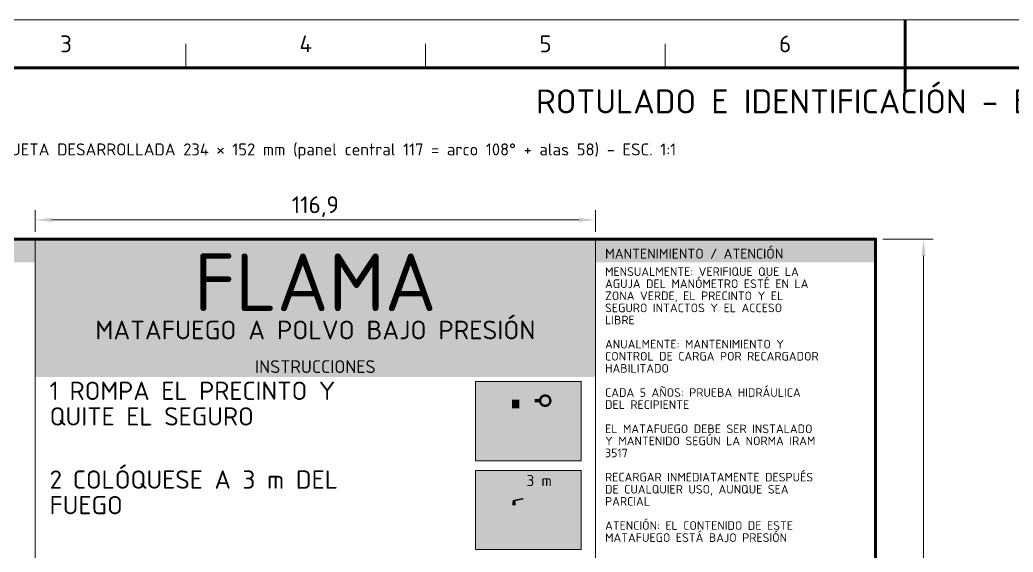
# Model space of a CAD drawing. Header units: millimetres. Extents: x 0 to 2382, y 0 to 420.
# Drawn here: x 1900.4 to 2107.6, y 309.1 to 420 of the extents above; entities that cross this region are included whole.
import ezdxf
from ezdxf.enums import TextEntityAlignment as Align

# ---------------------------------------------------------------- set-up
doc = ezdxf.new("R2010")
doc.units = ezdxf.units.MM
for name, color, linetype, lineweight in [('01-VISIBLE', 7, 'CONTINUOUS', 70), ('04-COTA', 3, 'CONTINUOUS', 18), ('06-TEXTO', 7, 'CONTINUOUS', 25), ('07-RECUADRO', 7, 'CONTINUOUS', 70), ('08-FINA', 5, 'CONTINUOUS', 18), ('13-GRAFICA', 30, 'CONTINUOUS', 18)]:
    doc.layers.add(name, color=color, linetype=linetype, lineweight=lineweight)
doc.styles.add('ISO3098', font='isocpeur.ttf')
doc.dimstyles.new('FLAMA-IRAM', dxfattribs={"dimtxt": 3.5, "dimasz": 3.5, "dimexe": 2, "dimexo": 1.5, "dimgap": 1, "dimtad": 1, "dimdec": 1, "dimtxsty": 'ISO3098', "dimblk": 'IRAM_FLECHA', "dimblk1": 'IRAM_FLECHA', "dimblk2": 'IRAM_FLECHA', "dimcen": 2.5, "dimclrd": 256, "dimclre": 256, "dimclrt": 256, "dimazin": 3, "dimtfac": 1, "dimtmove": 0, "dimatfit": 3, "dimlwd": 18, "dimlwe": 18})

# ---------------------------------------------------------------- blocks, each defined once
blk = doc.blocks.new('IRAM_FLECHA')
blk.add_solid([(0, 0), (-1, 0.125), (-1, -0.125)])

msp = doc.modelspace()

# ---------------------------------------------------------------- hatches: boundary and pattern name
at = {"layer": '13-GRAFICA', "true_color": 0xc81e2d}
h = msp.add_hatch(color=7, dxfattribs=at)
h.dxf.hatch_style = 1
h.paths.add_polyline_path([(1903.566, 369.441), (1903.566, 374.311), (1845.133, 374.311), (1845.133, 369.441)])
h = msp.add_hatch(color=7, dxfattribs=at)
h.dxf.hatch_style = 1
h.paths.add_polyline_path([(2020.434, 349.865), (2020.434, 374.311), (1903.566, 374.311), (1903.566, 349.865)])
h = msp.add_hatch(color=7, dxfattribs=at)
h.dxf.hatch_style = 1
h.paths.add_polyline_path([(2078.867, 369.441), (2078.867, 374.311), (2020.434, 374.311), (2020.434, 369.441)])
at = {"layer": '13-GRAFICA', "true_color": 0xffd200}
h = msp.add_hatch(color=7, dxfattribs=at)
h.dxf.hatch_style = 1
h.paths.add_polyline_path([(2020.434, 345.597), (2020.434, 349.865), (1903.566, 349.865), (1903.566, 345.597)])
at = {"layer": '13-GRAFICA', "true_color": 0xffffff}
h = msp.add_hatch(color=7, dxfattribs=at)
h.dxf.hatch_style = 1
h.paths.add_polyline_path([(2017.434, 328.097), (2017.434, 344.597), (1995.434, 344.597), (1995.434, 328.097)])
at = {"layer": '13-GRAFICA', "true_color": 0x191919}
h = msp.add_hatch(color=7, dxfattribs=at)
h.dxf.hatch_style = 1
h.paths.add_polyline_path([(2007.617, 342.293), (2007.649, 342.296), (2007.68, 342.295), (2007.711, 342.291), (2007.742, 342.283), (2007.772, 342.273), (2007.801, 342.26), (2007.828, 342.245), (2007.854, 342.226), (2007.878, 342.206), (2007.899, 342.183), (2007.919, 342.158), (2007.935, 342.131), (2007.949, 342.103), (2007.961, 342.073), (2007.969, 342.043), (2007.974, 342.011), (2007.976, 341.98), (2007.975, 341.948), (2007.971, 341.917), (2007.964, 341.886), (2007.954, 341.856), (2007.941, 341.828), (2007.925, 341.8), (2007.907, 341.774), (2007.886, 341.751), (2007.863, 341.729), (2007.838, 341.71), (2007.812, 341.693), (2007.783, 341.679), (2007.754, 341.668), (2007.723, 341.66), (2003.605, 340.759), (2003.574, 340.753), (2003.542, 340.751), (2003.511, 340.752), (2003.479, 340.756), (2003.449, 340.763), (2003.419, 340.773), (2003.39, 340.786), (2003.363, 340.802), (2003.337, 340.82), (2003.313, 340.841), (2003.291, 340.864), (2003.272, 340.889), (2003.255, 340.916), (2003.241, 340.944), (2003.23, 340.974), (2003.222, 341.004), (2003.217, 341.035), (2003.215, 341.067), (2003.215, 341.098), (2003.22, 341.13), (2003.227, 341.16), (2003.237, 341.19), (2003.25, 341.219), (2003.265, 341.247), (2003.284, 341.272), (2003.304, 341.296), (2003.327, 341.318), (2003.352, 341.337), (2003.379, 341.354), (2003.407, 341.368), (2003.437, 341.379), (2003.467, 341.387), (2007.586, 342.288)])
h = msp.add_hatch(color=7, dxfattribs=at)
h.dxf.hatch_style = 1
h.paths.add_polyline_path([(2009.22, 341.735), (2009.331, 341.801), (2009.448, 341.857), (2009.57, 341.901), (2009.696, 341.932), (2009.824, 341.951), (2009.954, 341.957), (2010.083, 341.951), (2010.211, 341.932), (2010.337, 341.901), (2010.459, 341.857), (2010.576, 341.801), (2010.687, 341.735), (2010.779, 341.667), (2010.779, 340.637), (2010.775, 340.718), (2010.763, 340.798), (2010.743, 340.877), (2010.716, 340.953), (2010.681, 341.026), (2010.64, 341.096), (2010.591, 341.161), (2010.537, 341.221), (2010.477, 341.275), (2010.412, 341.323), (2010.343, 341.365), (2010.269, 341.4), (2010.193, 341.427), (2010.115, 341.446), (2010.034, 341.458), (2009.954, 341.462), (2009.873, 341.458), (2009.793, 341.446), (2009.714, 341.427), (2009.638, 341.4), (2009.565, 341.365), (2009.495, 341.323), (2009.43, 341.275), (2009.37, 341.221), (2009.316, 341.161), (2009.268, 341.096), (2009.226, 341.026), (2009.191, 340.953), (2009.164, 340.877), (2009.144, 340.798), (2009.133, 340.718), (2009.129, 340.637), (2009.129, 341.667)])
at = {"layer": '13-GRAFICA', "true_color": 0xcba23e}
h = msp.add_hatch(color=7, dxfattribs=at)
h.dxf.hatch_style = 1
h.paths.add_polyline_path([(2003.021, 339.014), (2003.021, 340.816), (2004.566, 340.816), (2004.566, 339.014)])
at = {"layer": '13-GRAFICA', "true_color": 0x191919}
h = msp.add_hatch(color=7, dxfattribs=at)
h.dxf.hatch_style = 1
h.paths.add_polyline_path([(2007.014, 339.565), (2007.043, 339.55), (2007.07, 339.533), (2007.095, 339.512), (2007.118, 339.49), (2007.139, 339.465), (2007.157, 339.438), (2007.173, 339.41), (2007.185, 339.38), (2007.194, 339.35), (2007.201, 339.318), (2007.204, 339.286), (2007.461, 333.623), (2007.461, 333.591), (2007.458, 333.56), (2007.452, 333.529), (2007.442, 333.499), (2007.43, 333.47), (2007.415, 333.442), (2007.398, 333.416), (2007.377, 333.391), (2007.355, 333.369), (2007.331, 333.349), (2007.304, 333.332), (2007.276, 333.317), (2007.247, 333.305), (2007.217, 333.296), (2007.186, 333.29), (2007.154, 333.287), (2007.123, 333.287), (2007.091, 333.29), (2007.061, 333.297), (2007.03, 333.306), (2007.001, 333.318), (2006.973, 333.333), (2006.947, 333.351), (2006.923, 333.371), (2006.901, 333.393), (2006.881, 333.418), (2006.863, 333.444), (2006.848, 333.472), (2006.836, 333.501), (2006.827, 333.531), (2006.821, 333.562), (2006.818, 333.594), (2006.571, 339.036), (2004.464, 339.738), (2004.435, 339.75), (2004.406, 339.764), (2004.38, 339.781), (2004.355, 339.8), (2004.332, 339.822), (2004.312, 339.846), (2004.294, 339.872), (2004.278, 339.899), (2004.265, 339.928), (2004.255, 339.958), (2004.249, 339.989), (2004.245, 340.021), (2004.244, 340.052), (2004.247, 340.084), (2004.252, 340.115), (2004.261, 340.145), (2004.272, 340.175), (2004.286, 340.203), (2004.303, 340.229), (2004.323, 340.254), (2004.345, 340.277), (2004.369, 340.298), (2004.394, 340.316), (2004.422, 340.331), (2004.451, 340.344), (2004.481, 340.354), (2004.512, 340.361), (2004.543, 340.364), (2004.575, 340.365), (2004.606, 340.363), (2004.637, 340.357), (2004.668, 340.349), (2006.984, 339.576)])
at = {"layer": '13-GRAFICA', "true_color": 0xffd200}
h = msp.add_hatch(color=7, dxfattribs=at)
h.dxf.hatch_style = 1
h.paths.add_polyline_path([(2007.754, 340.307), (2007.754, 340.967), (2009.074, 340.967), (2009.074, 340.307)])
at = {"layer": '13-GRAFICA', "true_color": 0x191919}
h = msp.add_hatch(color=7, dxfattribs=at)
h.dxf.hatch_style = 1
h.paths.add_polyline_path([(2009.116, 339.617), (2009.02, 339.704), (2008.933, 339.8), (2008.856, 339.904), (2008.789, 340.015), (2008.734, 340.132), (2008.69, 340.254), (2008.659, 340.38), (2008.64, 340.508), (2008.634, 340.637), (2008.64, 340.767), (2008.659, 340.895), (2008.69, 341.021), (2008.734, 341.142), (2008.789, 341.26), (2008.856, 341.371), (2008.933, 341.475), (2009.02, 341.571), (2009.116, 341.658), (2009.129, 341.667), (2009.129, 340.637), (2009.129, 339.608)])
h = msp.add_hatch(color=7, dxfattribs=at)
h.dxf.hatch_style = 1
h.paths.add_polyline_path([(2010.687, 339.54), (2010.576, 339.473), (2010.459, 339.418), (2010.337, 339.374), (2010.211, 339.343), (2010.083, 339.324), (2009.954, 339.317), (2009.824, 339.324), (2009.696, 339.343), (2009.57, 339.374), (2009.448, 339.418), (2009.331, 339.473), (2009.22, 339.54), (2009.129, 339.608), (2009.129, 340.637), (2009.133, 340.556), (2009.144, 340.476), (2009.164, 340.398), (2009.191, 340.322), (2009.226, 340.248), (2009.268, 340.179), (2009.316, 340.114), (2009.37, 340.054), (2009.43, 340), (2009.495, 339.951), (2009.565, 339.91), (2009.638, 339.875), (2009.714, 339.848), (2009.793, 339.828), (2009.873, 339.816), (2009.954, 339.812), (2010.034, 339.816), (2010.115, 339.828), (2010.193, 339.848), (2010.269, 339.875), (2010.343, 339.91), (2010.412, 339.951), (2010.477, 340), (2010.537, 340.054), (2010.591, 340.114), (2010.64, 340.179), (2010.681, 340.248), (2010.716, 340.322), (2010.743, 340.398), (2010.763, 340.476), (2010.775, 340.556), (2010.779, 340.637), (2010.779, 339.608)])
h = msp.add_hatch(color=7, dxfattribs=at)
h.dxf.hatch_style = 1
h.paths.add_polyline_path([(2011.217, 340.254), (2011.173, 340.132), (2011.118, 340.015), (2011.051, 339.904), (2010.974, 339.8), (2010.887, 339.704), (2010.791, 339.617), (2010.779, 339.608), (2010.779, 340.637), (2010.779, 341.667), (2010.791, 341.658), (2010.887, 341.571), (2010.974, 341.475), (2011.051, 341.371), (2011.118, 341.26), (2011.173, 341.142), (2011.217, 341.021), (2011.248, 340.895), (2011.267, 340.767), (2011.274, 340.637), (2011.267, 340.508), (2011.248, 340.38)])
at = {"layer": '13-GRAFICA', "true_color": 0xc81e2d}
h = msp.add_hatch(color=7, dxfattribs=at)
h.dxf.hatch_style = 1
h.paths.add_polyline_path([(2011.685, 340.35), (2011.657, 340.354), (2011.63, 340.361), (2011.603, 340.371), (2011.578, 340.383), (2011.553, 340.397), (2011.53, 340.414), (2011.509, 340.433), (2011.49, 340.454), (2011.474, 340.477), (2011.459, 340.501), (2011.447, 340.527), (2011.437, 340.554), (2011.43, 340.581), (2011.426, 340.609), (2011.425, 340.637), (2011.426, 340.666), (2011.43, 340.694), (2011.437, 340.721), (2011.447, 340.748), (2011.459, 340.773), (2011.474, 340.798), (2011.49, 340.821), (2011.509, 340.842), (2011.53, 340.861), (2011.553, 340.877), (2011.578, 340.892), (2011.603, 340.904), (2011.63, 340.914), (2011.657, 340.921), (2011.685, 340.925), (2011.714, 340.926), (2014.794, 340.926), (2014.794, 341.462), (2016.114, 340.637), (2014.794, 339.812), (2014.794, 340.349), (2011.714, 340.349)])
at = {"layer": '13-GRAFICA', "true_color": 0xb21820}
h = msp.add_hatch(color=7, dxfattribs=at)
h.dxf.hatch_style = 1
h.paths.add_polyline_path([(2001.606, 329.747), (2001.606, 337.727), (2001.616, 337.877), (2001.648, 338.026), (2001.7, 338.171), (2001.772, 338.313), (2001.864, 338.449), (2001.974, 338.578), (2002.102, 338.698), (2002.247, 338.81), (2002.406, 338.911), (2002.578, 339), (2002.762, 339.077), (2002.956, 339.142), (2003.159, 339.192), (2003.367, 339.229), (2003.579, 339.251), (2003.794, 339.258), (2004.008, 339.251), (2004.22, 339.229), (2004.429, 339.192), (2004.631, 339.142), (2004.825, 339.077), (2005.009, 339), (2005.182, 338.911), (2005.341, 338.81), (2005.485, 338.698), (2005.613, 338.578), (2005.723, 338.449), (2005.815, 338.313), (2005.887, 338.171), (2005.939, 338.026), (2005.971, 337.877), (2005.982, 337.727), (2005.982, 329.747)])
at = {"layer": '13-GRAFICA', "true_color": 0xffffff}
h = msp.add_hatch(color=7, dxfattribs=at)
h.dxf.hatch_style = 1
h.paths.add_polyline_path([(2017.434, 309.597), (2017.434, 326.097), (1995.434, 326.097), (1995.434, 309.597)])
at = {"layer": '13-GRAFICA', "true_color": 0x191919}
h = msp.add_hatch(color=7, dxfattribs=at)
h.dxf.hatch_style = 1
h.paths.add_polyline_path([(2000.443, 311.288), (2000.444, 311.238), (2000.441, 311.187), (2000.432, 311.137), (2000.419, 311.089), (2000.401, 311.041), (2000.379, 310.996), (2000.352, 310.953), (2000.321, 310.913), (2000.286, 310.876), (2000.248, 310.843), (2000.207, 310.814), (2000.163, 310.789), (2000.117, 310.768), (2000.069, 310.752), (2000.02, 310.741), (1999.97, 310.734), (1999.919, 310.733), (1999.869, 310.736), (1999.819, 310.744), (1999.771, 310.758), (1999.723, 310.776), (1999.678, 310.798), (1999.635, 310.825), (1999.595, 310.856), (1999.558, 310.89), (1999.525, 310.928), (1999.496, 310.97), (1999.471, 311.013), (1999.45, 311.059), (1999.434, 311.107), (1998.321, 315.044), (1997.472, 311.138), (1997.459, 311.089), (1997.441, 311.042), (1997.419, 310.997), (1997.392, 310.954), (1997.361, 310.914), (1997.327, 310.877), (1997.289, 310.844), (1997.248, 310.814), (1997.204, 310.789), (1997.158, 310.768), (1997.11, 310.752), (1997.061, 310.741), (1997.011, 310.734), (1996.96, 310.733), (1996.91, 310.736), (1996.86, 310.744), (1996.811, 310.757), (1996.764, 310.775), (1996.719, 310.798), (1996.676, 310.824), (1996.636, 310.855), (1996.599, 310.89), (1996.566, 310.928), (1996.536, 310.969), (1996.511, 311.013), (1996.49, 311.059), (1996.474, 311.107), (1996.463, 311.156), (1996.456, 311.206), (1996.455, 311.256), (1996.458, 311.307), (1996.466, 311.357), (1997.65, 316.803), (1997.646, 316.81), (1997.613, 316.871), (1997.587, 316.936), (1997.568, 317.002), (1997.555, 317.07), (1997.549, 317.14), (1997.55, 317.209), (1997.807, 321.585), (1997.814, 321.654), (1997.829, 321.722), (1997.849, 321.788), (1997.877, 321.852), (1997.91, 321.913), (1997.949, 321.97), (1997.994, 322.024), (1998.043, 322.072), (1998.097, 322.116), (1998.156, 322.154), (1998.217, 322.186), (1998.22, 322.187), (1998.172, 322.231), (1998.104, 322.306), (1998.044, 322.387), (1997.992, 322.474), (1997.948, 322.565), (1997.914, 322.66), (1997.89, 322.758), (1997.875, 322.858), (1997.87, 322.959), (1997.875, 323.06), (1997.89, 323.16), (1997.914, 323.258), (1997.948, 323.353), (1997.992, 323.444), (1998.044, 323.531), (1998.104, 323.612), (1998.172, 323.687), (1998.247, 323.755), (1998.328, 323.815), (1998.414, 323.867), (1998.506, 323.91), (1998.601, 323.944), (1998.699, 323.969), (1998.799, 323.984), (1998.9, 323.989), (1999.001, 323.984), (1999.101, 323.969), (1999.199, 323.944), (1999.294, 323.91), (1999.385, 323.867), (1999.472, 323.815), (1999.553, 323.755), (1999.628, 323.687), (1999.696, 323.612), (1999.756, 323.531), (1999.808, 323.444), (1999.851, 323.353), (1999.885, 323.258), (1999.91, 323.16), (1999.924, 323.06), (1999.929, 322.959), (1999.924, 322.858), (1999.91, 322.758), (1999.885, 322.66), (1999.851, 322.565), (1999.808, 322.474), (1999.756, 322.387), (1999.696, 322.306), (1999.628, 322.231), (1999.553, 322.163), (1999.472, 322.103), (1999.385, 322.051), (1999.294, 322.008), (1999.199, 321.974), (1999.101, 321.949), (1999.094, 321.948), (1999.124, 321.901), (1999.156, 321.84), (1999.182, 321.775), (1999.202, 321.709), (1999.215, 321.64), (1999.221, 321.571), (1999.22, 321.502), (1999.163, 320.531), (2000.363, 318.87), (2001.934, 319.094), (2001.972, 319.098), (2002.01, 319.097), (2002.047, 319.094), (2002.084, 319.086), (2002.121, 319.075), (2002.155, 319.06), (2002.189, 319.042), (2002.22, 319.021), (2002.249, 318.997), (2002.276, 318.97), (2002.3, 318.94), (2002.321, 318.909), (2002.338, 318.875), (2002.353, 318.84), (2002.364, 318.804), (2002.371, 318.767), (2002.374, 318.729), (2002.374, 318.691), (2002.37, 318.653), (2002.363, 318.616), (2002.351, 318.58), (2002.337, 318.545), (2002.319, 318.512), (2002.297, 318.48), (2002.273, 318.451), (2002.246, 318.424), (2002.217, 318.401), (2002.185, 318.38), (2002.152, 318.362), (2002.117, 318.348), (2002.08, 318.337), (2002.043, 318.33), (2000.241, 318.072), (2000.203, 318.069), (2000.165, 318.069), (2000.127, 318.073), (2000.09, 318.081), (2000.054, 318.092), (2000.018, 318.107), (1999.985, 318.125), (1999.953, 318.147), (1999.924, 318.171), (1999.898, 318.199), (1999.874, 318.228), (1999.091, 319.312), (1998.963, 317.126), (1998.955, 317.057), (1998.941, 316.989), (1998.92, 316.923), (1998.893, 316.859), (1998.883, 316.841), (2000.425, 311.387), (2000.436, 311.338)])
h = msp.add_hatch(color=7, dxfattribs=at)
h.dxf.hatch_style = 1
h.paths.add_polyline_path([(2004.454, 321.642), (2012.924, 321.642), (2012.924, 321.972), (2013.584, 321.642), (2013.914, 321.642), (2013.93, 321.642), (2013.946, 321.639), (2013.962, 321.635), (2013.977, 321.63), (2013.991, 321.623), (2014.005, 321.615), (2014.018, 321.605), (2014.03, 321.594), (2014.041, 321.582), (2014.051, 321.569), (2014.059, 321.555), (2014.066, 321.54), (2014.072, 321.525), (2014.075, 321.51), (2014.078, 321.494), (2014.079, 321.477), (2014.078, 321.461), (2014.075, 321.445), (2014.072, 321.429), (2014.066, 321.414), (2014.059, 321.4), (2014.051, 321.386), (2014.041, 321.373), (2014.03, 321.361), (2014.018, 321.35), (2014.005, 321.34), (2013.991, 321.332), (2013.977, 321.325), (2013.962, 321.319), (2013.946, 321.316), (2013.93, 321.313), (2013.914, 321.312), (2013.584, 321.312), (2012.924, 320.982), (2012.924, 321.312), (2004.454, 321.312), (2004.454, 320.982), (2003.794, 321.312), (2003.464, 321.312), (2003.447, 321.313), (2003.431, 321.316), (2003.416, 321.319), (2003.4, 321.325), (2003.386, 321.332), (2003.372, 321.34), (2003.359, 321.35), (2003.347, 321.361), (2003.336, 321.373), (2003.326, 321.386), (2003.318, 321.4), (2003.311, 321.414), (2003.306, 321.429), (2003.302, 321.445), (2003.299, 321.461), (2003.299, 321.477), (2003.299, 321.494), (2003.302, 321.51), (2003.306, 321.525), (2003.311, 321.54), (2003.318, 321.555), (2003.326, 321.569), (2003.336, 321.582), (2003.347, 321.594), (2003.359, 321.605), (2003.372, 321.615), (2003.386, 321.623), (2003.4, 321.63), (2003.416, 321.635), (2003.431, 321.639), (2003.447, 321.642), (2003.464, 321.642), (2003.794, 321.642), (2004.454, 321.972)])
at = {"layer": '13-GRAFICA', "true_color": 0xcba23e}
h = msp.add_hatch(color=7, dxfattribs=at)
h.dxf.hatch_style = 1
h.paths.add_polyline_path([(2003.107, 318.824), (2003.107, 319.656), (2003.82, 319.656), (2003.82, 318.824)])
at = {"layer": '13-GRAFICA', "true_color": 0x191919}
h = msp.add_hatch(color=7, dxfattribs=at)
h.dxf.hatch_style = 1
h.paths.add_polyline_path([(2005.228, 320.338), (2005.243, 320.339), (2005.257, 320.338), (2005.272, 320.337), (2005.286, 320.333), (2005.3, 320.329), (2005.313, 320.323), (2005.326, 320.315), (2005.338, 320.307), (2005.349, 320.297), (2005.359, 320.287), (2005.368, 320.275), (2005.375, 320.263), (2005.382, 320.25), (2005.387, 320.236), (2005.391, 320.222), (2005.393, 320.208), (2005.394, 320.193), (2005.394, 320.179), (2005.392, 320.164), (2005.389, 320.15), (2005.384, 320.136), (2005.378, 320.123), (2005.371, 320.11), (2005.362, 320.098), (2005.353, 320.087), (2005.342, 320.077), (2005.33, 320.068), (2005.318, 320.061), (2005.305, 320.054), (2005.291, 320.049), (2005.277, 320.045), (2003.377, 319.629), (2003.362, 319.627), (2003.348, 319.626), (2003.333, 319.627), (2003.319, 319.628), (2003.304, 319.632), (2003.291, 319.636), (2003.277, 319.642), (2003.265, 319.65), (2003.253, 319.658), (2003.242, 319.668), (2003.232, 319.678), (2003.223, 319.69), (2003.215, 319.702), (2003.209, 319.715), (2003.204, 319.729), (2003.2, 319.743), (2003.197, 319.757), (2003.196, 319.772), (2003.197, 319.786), (2003.199, 319.801), (2003.202, 319.815), (2003.207, 319.829), (2003.213, 319.842), (2003.22, 319.855), (2003.228, 319.867), (2003.238, 319.878), (2003.248, 319.888), (2003.26, 319.896), (2003.272, 319.904), (2003.285, 319.911), (2003.299, 319.916), (2003.313, 319.92), (2005.214, 320.335)])
h = msp.add_hatch(color=7, dxfattribs=at)
h.dxf.hatch_style = 1
h.paths.add_polyline_path([(2004.95, 319.078), (2004.963, 319.072), (2004.976, 319.064), (2004.987, 319.054), (2004.998, 319.044), (2005.008, 319.032), (2005.016, 319.02), (2005.023, 319.007), (2005.029, 318.993), (2005.033, 318.979), (2005.036, 318.965), (2005.038, 318.95), (2005.156, 316.336), (2005.156, 316.322), (2005.155, 316.307), (2005.152, 316.293), (2005.148, 316.279), (2005.142, 316.265), (2005.135, 316.253), (2005.127, 316.24), (2005.118, 316.229), (2005.107, 316.219), (2005.096, 316.21), (2005.084, 316.202), (2005.071, 316.195), (2005.058, 316.189), (2005.044, 316.185), (2005.029, 316.182), (2005.015, 316.181), (2005, 316.181), (2004.986, 316.183), (2004.971, 316.185), (2004.957, 316.19), (2004.944, 316.195), (2004.931, 316.202), (2004.919, 316.21), (2004.908, 316.22), (2004.898, 316.23), (2004.888, 316.241), (2004.88, 316.253), (2004.874, 316.266), (2004.868, 316.28), (2004.864, 316.294), (2004.861, 316.308), (2004.86, 316.323), (2004.746, 318.834), (2003.773, 319.158), (2003.759, 319.164), (2003.746, 319.17), (2003.734, 319.178), (2003.723, 319.187), (2003.712, 319.197), (2003.703, 319.208), (2003.694, 319.22), (2003.687, 319.233), (2003.681, 319.246), (2003.677, 319.26), (2003.674, 319.274), (2003.672, 319.289), (2003.672, 319.303), (2003.673, 319.318), (2003.675, 319.332), (2003.679, 319.346), (2003.684, 319.36), (2003.691, 319.373), (2003.699, 319.385), (2003.708, 319.397), (2003.718, 319.407), (2003.729, 319.417), (2003.741, 319.425), (2003.754, 319.432), (2003.767, 319.438), (2003.781, 319.443), (2003.795, 319.446), (2003.809, 319.447), (2003.824, 319.448), (2003.839, 319.447), (2003.853, 319.444), (2003.867, 319.44), (2004.936, 319.084)])
at = {"layer": '13-GRAFICA', "true_color": 0xb21820}
h = msp.add_hatch(color=7, dxfattribs=at)
h.dxf.hatch_style = 1
h.paths.add_polyline_path([(2002.454, 314.547), (2002.454, 318.23), (2002.459, 318.299), (2002.473, 318.368), (2002.497, 318.435), (2002.531, 318.501), (2002.573, 318.563), (2002.624, 318.623), (2002.683, 318.679), (2002.75, 318.73), (2002.823, 318.777), (2002.903, 318.818), (2002.988, 318.854), (2003.077, 318.883), (2003.17, 318.907), (2003.267, 318.923), (2003.365, 318.934), (2003.464, 318.937), (2003.563, 318.934), (2003.661, 318.923), (2003.757, 318.907), (2003.85, 318.883), (2003.94, 318.854), (2004.025, 318.818), (2004.104, 318.777), (2004.178, 318.73), (2004.244, 318.679), (2004.303, 318.623), (2004.354, 318.563), (2004.397, 318.501), (2004.43, 318.435), (2004.454, 318.368), (2004.469, 318.299), (2004.473, 318.23), (2004.473, 314.547)])
at = {"layer": '13-GRAFICA', "true_color": 0xe63c14}
h = msp.add_hatch(color=7, dxfattribs=at)
h.dxf.hatch_style = 1
h.paths.add_polyline_path([(2011.813, 311.041), (2011.793, 311.044), (2011.772, 311.049), (2011.752, 311.056), (2011.733, 311.066), (2011.715, 311.077), (2011.699, 311.09), (2011.683, 311.105), (2011.67, 311.121), (2011.658, 311.138), (2011.647, 311.157), (2011.639, 311.176), (2011.085, 312.701), (2011.079, 312.721), (2011.075, 312.742), (2011.073, 312.763), (2011.073, 312.784), (2011.075, 312.805), (2011.079, 312.826), (2011.086, 312.846), (2011.094, 312.865), (2011.787, 314.251), (2011.797, 314.269), (2011.809, 314.285), (2011.822, 314.301), (2011.837, 314.315), (2011.853, 314.327), (2011.87, 314.338), (2011.888, 314.348), (2011.907, 314.355), (2011.926, 314.36), (2011.946, 314.364), (2011.967, 314.366), (2011.987, 314.365), (2012.007, 314.363), (2012.027, 314.359), (2012.046, 314.353), (2012.065, 314.345), (2012.083, 314.335), (2012.099, 314.323), (2012.115, 314.31), (2012.129, 314.296), (2012.142, 314.28), (2012.153, 314.263), (2012.381, 313.872), (2012.811, 315.594), (2012.817, 315.614), (2012.825, 315.633), (2012.835, 315.651), (2012.846, 315.668), (2012.859, 315.684), (2012.874, 315.698), (2012.889, 315.711), (2012.907, 315.723), (2012.925, 315.732), (2012.944, 315.74), (2012.963, 315.746), (2012.984, 315.75), (2013.004, 315.752), (2013.024, 315.752), (2013.045, 315.749), (2013.065, 315.745), (2013.085, 315.739), (2013.103, 315.731), (2013.121, 315.721), (2013.138, 315.71), (2013.154, 315.696), (2013.168, 315.682), (2013.181, 315.666), (2013.765, 314.858), (2014.123, 318.199), (2014.126, 318.22), (2014.131, 318.24), (2014.138, 318.259), (2014.148, 318.278), (2014.159, 318.296), (2014.171, 318.312), (2014.185, 318.327), (2014.201, 318.341), (2014.218, 318.353), (2014.236, 318.363), (2014.255, 318.371), (2014.275, 318.378), (2014.295, 318.382), (2014.316, 318.385), (2014.336, 318.385), (2014.357, 318.383), (2014.377, 318.38), (2014.397, 318.374), (2014.417, 318.366), (2014.435, 318.356), (2014.452, 318.345), (2014.468, 318.332), (2014.483, 318.317), (2014.496, 318.301), (2014.508, 318.284), (2014.518, 318.266), (2014.525, 318.247), (2014.531, 318.227), (2015.174, 315.599), (2015.537, 316.205), (2015.548, 316.222), (2015.561, 316.238), (2015.576, 316.252), (2015.592, 316.265), (2015.609, 316.277), (2015.627, 316.286), (2015.645, 316.294), (2015.665, 316.3), (2015.685, 316.304), (2015.705, 316.306), (2015.726, 316.306), (2015.746, 316.304), (2015.766, 316.3), (2015.786, 316.294), (2015.804, 316.286), (2015.822, 316.277), (2015.839, 316.265), (2015.855, 316.252), (2015.87, 316.238), (2015.882, 316.222), (2015.894, 316.205), (2015.903, 316.187), (2015.911, 316.168), (2015.917, 316.149), (2016.61, 313.377), (2016.614, 313.359), (2016.616, 313.34), (2016.616, 313.322), (2016.615, 313.304), (2016.612, 313.286), (2016.196, 311.207), (2016.192, 311.187), (2016.185, 311.168), (2016.176, 311.149), (2016.165, 311.132), (2016.153, 311.115), (2016.14, 311.1), (2016.124, 311.087), (2016.108, 311.074), (2016.091, 311.064), (2016.072, 311.055), (2016.053, 311.048), (2016.033, 311.043), (2016.013, 311.04), (2015.993, 311.039), (2011.835, 311.039)])
at = {"layer": '13-GRAFICA', "true_color": 0xffbe00}
h = msp.add_hatch(color=7, dxfattribs=at)
h.dxf.hatch_style = 1
h.paths.add_polyline_path([(2012.759, 311.123), (2012.747, 311.125), (2012.736, 311.128), (2012.725, 311.133), (2012.714, 311.138), (2012.705, 311.145), (2012.695, 311.153), (2012.687, 311.162), (2012.679, 311.171), (2012.673, 311.182), (2012.667, 311.193), (2012.663, 311.205), (2012.358, 312.119), (2012.354, 312.132), (2012.352, 312.144), (2012.351, 312.157), (2012.351, 312.169), (2012.352, 312.182), (2012.355, 312.194), (2012.358, 312.206), (2012.363, 312.218), (2012.744, 313.049), (2012.75, 313.06), (2012.756, 313.07), (2012.763, 313.079), (2012.771, 313.088), (2012.78, 313.095), (2012.79, 313.102), (2012.799, 313.107), (2012.81, 313.112), (2012.821, 313.115), (2012.832, 313.117), (2012.843, 313.118), (2012.854, 313.118), (2012.865, 313.117), (2012.876, 313.114), (2012.887, 313.111), (2012.897, 313.106), (2012.907, 313.1), (2012.916, 313.093), (2012.924, 313.085), (2012.932, 313.076), (2012.939, 313.067), (2012.945, 313.057), (2013.07, 312.822), (2013.307, 313.856), (2013.31, 313.867), (2013.315, 313.879), (2013.32, 313.89), (2013.326, 313.9), (2013.334, 313.909), (2013.342, 313.918), (2013.35, 313.926), (2013.36, 313.933), (2013.37, 313.938), (2013.38, 313.943), (2013.391, 313.946), (2013.402, 313.949), (2013.413, 313.95), (2013.425, 313.95), (2013.436, 313.949), (2013.447, 313.946), (2013.458, 313.942), (2013.468, 313.938), (2013.478, 313.932), (2013.487, 313.925), (2013.496, 313.917), (2013.504, 313.908), (2013.511, 313.898), (2013.832, 313.414), (2014.029, 315.419), (2014.03, 315.431), (2014.033, 315.443), (2014.037, 315.455), (2014.042, 315.466), (2014.048, 315.476), (2014.055, 315.486), (2014.063, 315.495), (2014.072, 315.503), (2014.081, 315.511), (2014.091, 315.517), (2014.101, 315.522), (2014.112, 315.526), (2014.123, 315.528), (2014.135, 315.53), (2014.146, 315.53), (2014.157, 315.529), (2014.169, 315.527), (2014.18, 315.523), (2014.19, 315.519), (2014.2, 315.513), (2014.21, 315.506), (2014.219, 315.498), (2014.227, 315.489), (2014.234, 315.48), (2014.24, 315.469), (2014.246, 315.458), (2014.25, 315.447), (2014.253, 315.435), (2014.607, 313.859), (2014.807, 314.222), (2014.813, 314.232), (2014.82, 314.242), (2014.828, 314.25), (2014.837, 314.258), (2014.846, 314.265), (2014.856, 314.271), (2014.866, 314.275), (2014.877, 314.279), (2014.888, 314.281), (2014.899, 314.283), (2014.91, 314.283), (2014.921, 314.281), (2014.932, 314.279), (2014.943, 314.275), (2014.954, 314.271), (2014.963, 314.265), (2014.973, 314.258), (2014.981, 314.25), (2014.989, 314.242), (2014.996, 314.232), (2015.003, 314.222), (2015.008, 314.211), (2015.012, 314.2), (2015.016, 314.188), (2015.397, 312.525), (2015.399, 312.514), (2015.4, 312.503), (2015.4, 312.492), (2015.399, 312.481), (2015.398, 312.47), (2015.169, 311.223), (2015.166, 311.211), (2015.163, 311.2), (2015.158, 311.188), (2015.152, 311.178), (2015.145, 311.168), (2015.138, 311.159), (2015.13, 311.151), (2015.121, 311.144), (2015.111, 311.137), (2015.101, 311.132), (2015.09, 311.128), (2015.079, 311.125), (2015.068, 311.123), (2015.057, 311.123), (2012.77, 311.123)])

# ---------------------------------------------------------------- linework, layer by layer
at = {"layer": '01-VISIBLE'}
msp.add_lwpolyline([(1845.133, 222.689), (2078.867, 222.689), (2078.867, 374.311), (1845.133, 374.311)], close=True, dxfattribs=at)
at = {"layer": '07-RECUADRO'}
msp.add_line((2085, 420), (2085, 405), dxfattribs=at)
msp.add_lwpolyline([(1813, 10), (2372, 10), (2372, 410), (1813, 410)], close=True, dxfattribs=at)
at = {"layer": '08-FINA'}
for p, q in [((1935, 410), (1935, 415)), ((1985, 410), (1985, 415)), ((2035, 410), (2035, 415)), ((1903.566, 227.709), (1903.566, 374.311)), ((2020.434, 227.709), (2020.434, 374.311))]:
    msp.add_line(p, q, dxfattribs=at)
for points in [[(1788, 0), (2382, 0), (2382, 420), (1788, 420)], [(2017.434, 328.097), (2017.434, 344.597), (1995.434, 344.597), (1995.434, 328.097)], [(2017.434, 309.597), (2017.434, 326.097), (1995.434, 326.097), (1995.434, 309.597)]]:
    msp.add_lwpolyline(points, close=True, dxfattribs=at)

# ---------------------------------------------------------------- texts
at = {"layer": '06-TEXTO', "style": 'ISO3098'}
for s, height, p in [('3', 3.5, (1910, 415)), ('4', 3.5, (1960, 415)), ('5', 3.5, (2010, 415)), ('6', 3.5, (2060, 415)), ('ROTULADO E IDENTIFICACIÓN - EXTINTOR ABC 2,5 KG', 5, (2092.5, 403)), ('R1 ETIQUETA DESARROLLADA 234 × 152 mm (panel central 117 = arco 108° + alas 58) - ESC. 1:1', 2.5, (1962, 393))]:
    msp.add_text(s, height=height, dxfattribs=at).set_placement(p, align=Align.MIDDLE_CENTER)
at = {"layer": '13-GRAFICA', "true_color": 0xffffff, "style": 'ISO3098'}
msp.add_text('MANTENIMIENTO / ATENCIÓN', height=2.07, dxfattribs=at).set_placement((2022.434, 372.311), align=Align.TOP_LEFT)
for s, height, p in [('FLAMA', 12, (1962, 371.311)), ('MATAFUEGO A POLVO BAJO PRESIÓN', 3.89008, (1962, 357.311))]:
    msp.add_text(s, height=height, dxfattribs=at).set_placement(p, align=Align.TOP_CENTER)
at = {"layer": '13-GRAFICA', "true_color": 0x191919, "style": 'ISO3098'}
for s, height, p in [('MENSUALMENTE: VERIFIQUE QUE LA', 1.8, (2022.434, 368.431)), ('AGUJA DEL MANÓMETRO ESTÉ EN LA', 1.8, (2022.434, 365.911)), ('ZONA VERDE, EL PRECINTO Y EL', 1.8, (2022.434, 363.391)), ('SEGURO INTACTOS Y EL ACCESO', 1.8, (2022.434, 360.871)), ('LIBRE', 1.8, (2022.434, 358.351)), ('ANUALMENTE: MANTENIMIENTO Y', 1.8, (2022.434, 353.311)), ('CONTROL DE CARGA POR RECARGADOR', 1.8, (2022.434, 350.791)), ('HABILITADO', 1.8, (2022.434, 348.271)), ('ROMPA EL PRECINTO Y', 3.80997, (1910.739, 344.597)), ('CADA 5 AÑOS: PRUEBA HIDRÁULICA', 1.8, (2022.434, 343.231)), ('DEL RECIPIENTE', 1.8, (2022.434, 340.711)), ('QUITE EL SEGURO', 3.80997, (1906.566, 339.263)), ('EL MATAFUEGO DEBE SER INSTALADO', 1.8, (2022.434, 335.671)), ('Y MANTENIDO SEGÚN LA NORMA IRAM', 1.8, (2022.434, 333.151)), ('3517', 1.8, (2022.434, 330.631)), ('COLÓQUESE A 3\xa0m DEL', 3.80997, (1911.408, 326.097)), ('RECARGAR INMEDIATAMENTE DESPUÉS', 1.8, (2022.434, 325.591)), ('DE CUALQUIER USO, AUNQUE SEA', 1.8, (2022.434, 323.071)), ('FUEGO', 3.81, (1906.566, 320.763)), ('PARCIAL', 1.8, (2022.434, 320.551)), ('ATENCIÓN: EL CONTENIDO DE ESTE', 1.8, (2022.434, 315.511)), ('MATAFUEGO ESTÁ BAJO PRESIÓN', 1.8, (2022.434, 312.991))]:
    msp.add_text(s, height=height, dxfattribs=at).set_placement(p, align=Align.TOP_LEFT)
msp.add_text('INSTRUCCIONES', height=2.66698, dxfattribs=at).set_placement((1962, 347.731), align=Align.MIDDLE_CENTER)
at = {"layer": '13-GRAFICA', "true_color": 0xc81e2d, "style": 'ISO3098'}
for s, p in [('1', (1906.566, 344.597)), ('2', (1906.566, 326.097))]:
    msp.add_text(s, height=3.81, dxfattribs=at).set_placement(p, align=Align.TOP_LEFT)
at = {"layer": '13-GRAFICA', "style": 'ISO3098'}
msp.add_text('3 m', height=2.31, dxfattribs=at).set_placement((2008.689, 322.137), align=Align.BOTTOM_CENTER)

# ---------------------------------------------------------------- dimensions: what is measured, and where the dimension line sits
at = {"layer": '04-COTA'}
msp.add_linear_dim(base=(1903.566, 378.311), p1=(1903.566, 374.311), p2=(2020.434, 374.311), dimstyle='FLAMA-IRAM', override={"dimlfac": 1}, dxfattribs=at).render()
msp.add_linear_dim(base=(2088.867, 222.689), p1=(2078.867, 222.689), p2=(2078.867, 374.311), angle=90, dimstyle='FLAMA-IRAM', override={"dimlfac": 1}, dxfattribs=at).render()

doc.saveas('drawing.dxf')
